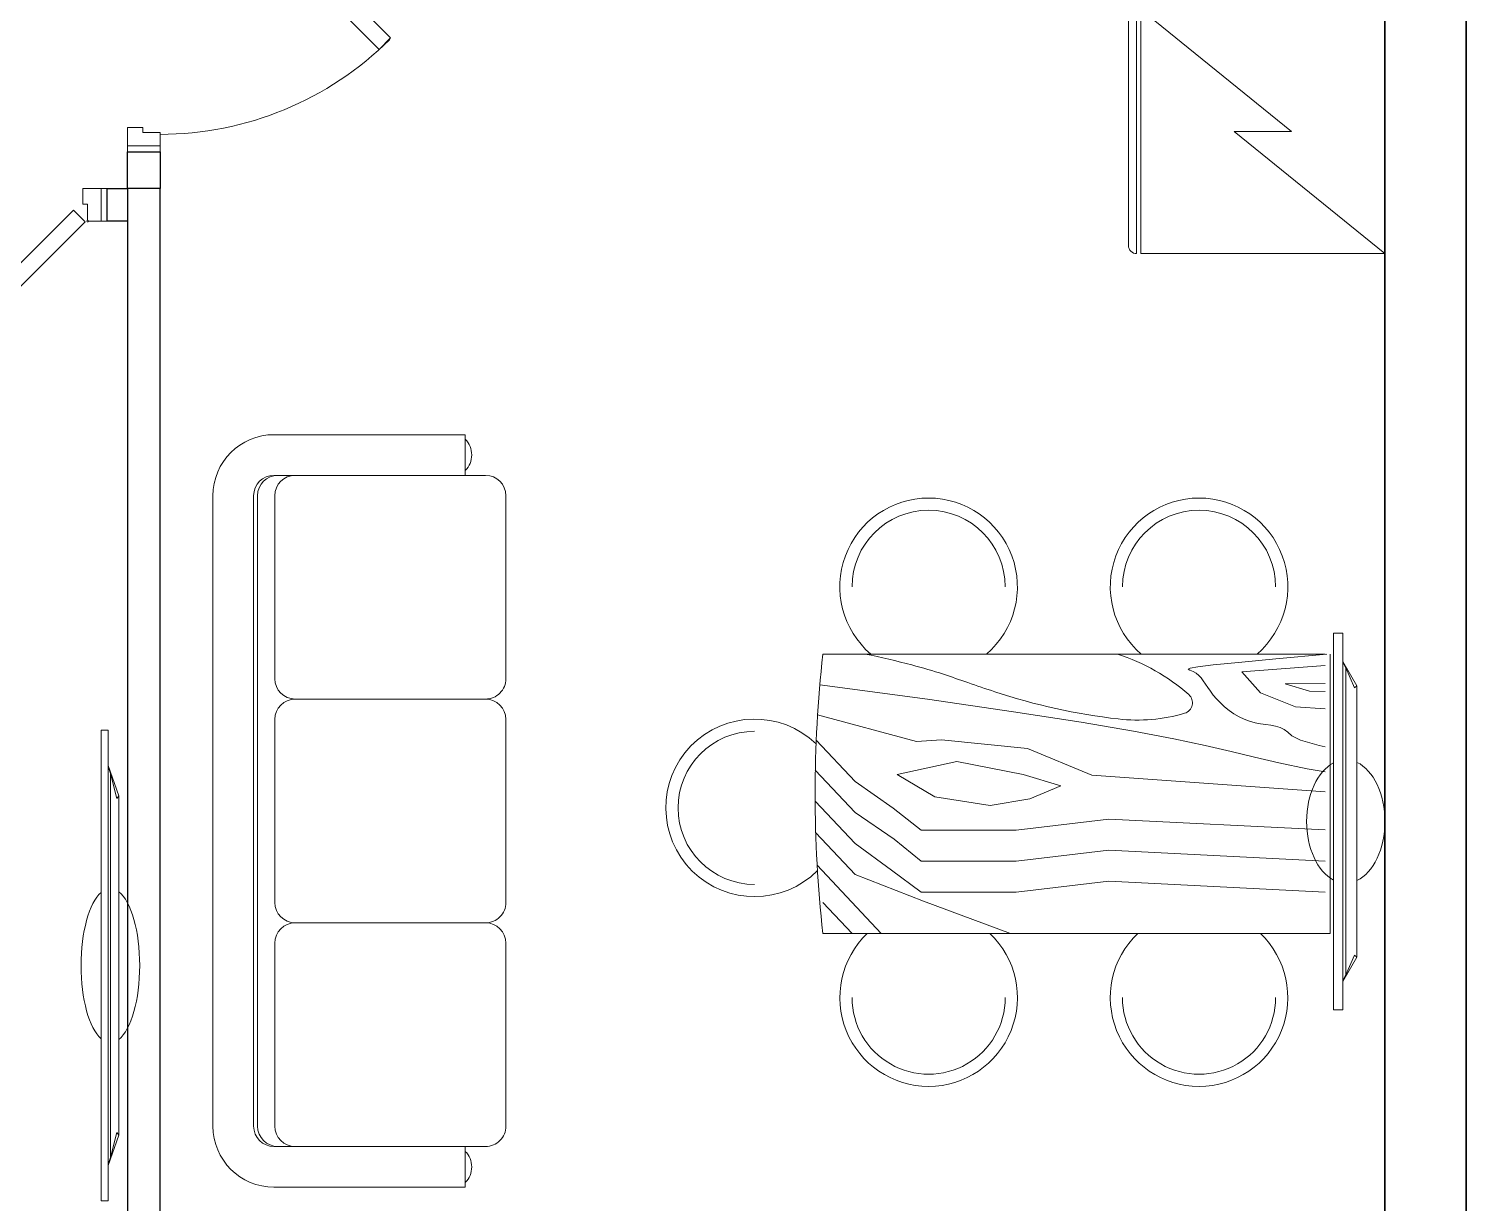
# Model space of a CAD drawing. Header units: millimetres. Extents: x 0 to 145404, y 0 to 194550.
# Drawn here: x 103743 to 107275, y 20453 to 23340 of the extents above; entities that cross this region are included whole.
import ezdxf

# ---------------------------------------------------------------- set-up
doc = ezdxf.new("R2010")
doc.units = ezdxf.units.MM
doc.linetypes.add('ELGO_LTYPE0', pattern=[0])
for name, color, linetype, lineweight in [('АР - Двери', 126, 'Continuous', 9), ('АР - Монолит', 56, 'Continuous', 30), ('АР - Обор. - Холодильник', 42, 'Continuous', 9), ('АР - Оборуд', 252, 'Continuous', 0), ('АР - Перегородки 80', 32, 'Continuous', 30)]:
    doc.layers.add(name, color=color, linetype=linetype, lineweight=lineweight)
doc.layers.add('АР - мебель', color=7, linetype='Continuous', lineweight=9, true_color=0x787878)

# ---------------------------------------------------------------- blocks, each defined once
blk = doc.blocks.new('Квартира 1С 3500 тип 1')
at = {"layer": 'АР - Монолит'}
blk.add_lwpolyline([(0, -1900), (200, -1900), (200, -8150), (0, -8150)], close=True, dxfattribs=at)
blk = doc.blocks.new('*U206')
at = {"ltscale": 100}
for p, q in [((15, 37.5), (15, -42.5)), ((46, 37.5), (15, 37.5)), ((48, -4.5), (48, 35.5)), ((852, -4.5), (852, 37.5)), ((852, 37.5), (885, 37.5)), ((885, 37.5), (885, -42.5)), ((60, -4.5), (48, -4.5)), ((60, -42.5), (60, -4.5)), ((840, -42.5), (840, -4.5)), ((840, -4.5), (852, -4.5)), ((15, -42.5), (60, -42.5)), ((885, -42.5), (840, -42.5))]:
    blk.add_line(p, q, dxfattribs=at)
for points in [[(54.4, 38.9), (82.7, 10.6), (648, 575.9), (619.7, 604.2)], [(15, -42.5), (0, -42.5), (0, 37.5), (15, 37.5)], [(885, -42.5), (900, -42.5), (900, 37.5), (885, 37.5)]]:
    blk.add_lwpolyline(points, close=True, dxfattribs=at)
blk.add_circle((48, 37.5), 2, dxfattribs=at)
blk.add_arc((56.7, 37.5), 800, 0, 44.865, dxfattribs=at)
blk = doc.blocks.new('*U339')
at = {"color": 0, "linetype": 'ELGO_LTYPE0'}
for p, q in [((-126.3, -578.5), (-126.3, 578.5)), ((-126.3, 578.5), (-103.1, 578.5)), ((-103.1, 578.5), (-103.1, -578.5)), ((-103.1, 491.5), (-68.5, 417.2)), ((-103.1, 489.1), (-96.1, 471.8)), ((-96.1, 471.8), (-96.1, -471.8)), ((-74.4, 410.8), (-96.1, 471.8)), ((-68.5, 417.2), (-74.4, 410.8)), ((-68.5, -417.2), (-68.5, 417.2)), ((-103.1, -491.5), (-68.5, -417.2)), ((-74.4, -410.8), (-96.1, -471.8)), ((-68.5, -417.2), (-74.4, -410.8)), ((-96.1, -471.8), (-103.1, -489.1)), ((-103.1, -578.5), (-126.3, -578.5))]:
    blk.add_line(p, q, dxfattribs=at)
for start_param, end_param in [(0.31972, 2.821873), (3.433141, 5.991637)]:
    blk.add_ellipse((-96.1, 0), major_axis=(0, 189.6), ratio=0.506784, start_param=start_param, end_param=end_param, dxfattribs=at)
blk = doc.blocks.new('ОГ73_на5персон_стол1245х685')
for p, q in [((-623.4, 0), (623.4, 0)), ((623.4, 0), (623.4, -686.7)), ((611.5, -686.7), (-623.4, -686.7))]:
    blk.add_line(p, q)
for points in [[(-641, -247.6), (-544.1, -144.5), (-375.8, -79.3), (-161.9, 0)], [(-637.5, -167.6), (-480, 0)], [(-623.4, -76.3), (-551.7, 0)], [(-642.4, -325.5), (-544.1, -220.8), (-454.9, -155.6), (-381.8, -101.3), (-148.4, -101.3), (79.6, -128.4), (611.5, -101.7)], [(-641.9, -401.2), (-544.1, -297.1), (-448.3, -231.9), (-381.8, -177.6), (-148.4, -177.6), (79.6, -204.7), (611.5, -178)], [(-639.6, -475.1), (-544.1, -373.4), (-450.5, -308.2), (-381.8, -253.9), (-148.4, -253.9), (79.6, -281), (611.5, -254.3)], [(-636.3, -537.6), (-393.5, -471.9), (-331.8, -476.1), (-120.1, -454.3), (37.3, -389.1), (611.5, -347.9)], [(611.5, -397.2), (566.5, -404.8), (497, -419.1), (437.5, -433.1), (380, -447.3), (316.4, -462.2), (239, -478.6), (139.9, -497.4), (11.2, -519.3), (-154.9, -545.1), (-366.3, -575.5), (-630.8, -611.4)], [(611.5, -459.1), (596.2, -461.8), (550.2, -474.8), (528.9, -486), (519.4, -494.9), (510.6, -501.6), (500.5, -506.3), (489.4, -509.5), (477.5, -511.8), (464.9, -513.7), (451.9, -515.6), (438.7, -518), (425.4, -521.5), (412.3, -526.5), (399.4, -532.7), (387, -540.1), (375.2, -548.4), (364.1, -557.3), (353.7, -566.7), (344.3, -576.3), (336, -585.9), (328.9, -595.3), (322.6, -604.3), (316.9, -612.9), (311.5, -620.8), (306.1, -628.1), (300.3, -634.4), (293.8, -639.8), (286.3, -644.1), (278.5, -647.3), (274.5, -649.9), (279.3, -652.4), (298.2, -655.6), (336.1, -660), (398.2, -666.3), (489.7, -674.9), (615.5, -686.7)], [(611.5, -552), (538.5, -556.7), (452.3, -591.2), (406.4, -642.9), (611.5, -658.6)], [(611.5, -594.6), (572.9, -595.9), (512.6, -613.2), (611.5, -614.5)]]:
    blk.add_lwpolyline(points)
blk.add_lwpolyline([(-440.4, -390.3), (-348.1, -335.9), (-212.4, -314.2), (-114.7, -330.5), (-38.7, -363.1), (-131, -390.3), (-293.8, -422.9)], close=True)
blk.add_lwpolyline([(-519, -686.7, 0.011376), (-404.4, -659.9, 0.016637), (-327.1, -637.1, 0.004562), (-267.2, -616.7, -0.004114), (-200.8, -594, -0.052088), (102.6, -527.2, -0.099515), (265.7, -541.2, -0.590932), (275.9, -587, -0.103124), (100.7, -686.7)], format="xyb")
for centre, radius, start, end in [((-363.4, 157.9), 218.2, 313.6617, 226.3383), ((301.2, 157.9), 218.2, 313.6617, 226.3383), ((-363.4, 157.9), 188.2, 0, 180), ((301.2, 157.9), 188.2, 0, 180), ((2457.2, -343.3), 3099.7, 173.6403, 186.3597), ((-791, -308.7), 218.2, 44.9911, 313.786), ((-791, -308.7), 188.2, 90, 270), ((-363.4, -852.1), 218.2, 130.7329, 49.2671), ((301.2, -852.1), 218.2, 130.7329, 49.2671), ((-363.4, -852.1), 188.2, 180, 0), ((301.2, -852.1), 188.2, 180, 0)]:
    blk.add_arc(centre, radius, start, end)
blk = doc.blocks.new('ММ96 720х1850')
for p, q in [((-775, 0), (775, 0)), ((-775, -100), (775, -100)), ((-775, -109.7), (775, -109.7)), ((-925, -150), (-925, -620)), ((-825, -150), (-825, -670)), ((-775, -152), (-325, -152)), ((-225, -152), (225, -152)), ((325, -152), (775, -152)), ((825, -150), (825, -670)), ((925, -150), (925, -620)), ((-275, -202), (-275, -670)), ((275, -202), (275, -670)), ((-825, -620), (-925, -620)), ((825, -620), (925, -620)), ((-775, -720), (-325, -720)), ((-225, -720), (225, -720)), ((325, -720), (775, -720))]:
    blk.add_line(p, q)
for centre, radius, start, end in [((-775, -150), 150, 90, 180), ((775, -150), 150, 0, 90), ((-775, -150), 50, 90, 180), ((775, -150), 50, 0, 90), ((-775, -159.7), 50, 90, 180), ((775, -159.7), 50, 0, 90), ((-775, -202), 50, 90, 180), ((-325, -202), 50, 0, 90), ((-225, -202), 50, 90, 180), ((225, -202), 50, 0, 90), ((325, -202), 50, 90, 180), ((775, -202), 50, 0, 90), ((-875.2, -582), 54, 224.7072, 315.2928), ((875.2, -582), 54, 224.7072, 315.2928), ((-775, -670), 50, 180, 270), ((-325, -670), 50, 270, 0), ((-225, -670), 50, 180, 270), ((225, -670), 50, 270, 0), ((325, -670), 50, 180, 270), ((775, -670), 50, 270, 0)]:
    blk.add_arc(centre, radius, start, end)
blk = doc.blocks.new('*U349')
at = {"color": 0, "linetype": 'ELGO_LTYPE0'}
for p, q in [((-126.3, -578.5), (-126.3, 578.5)), ((-126.3, 578.5), (-103.1, 578.5)), ((-103.1, 578.5), (-103.1, -578.5)), ((-103.1, 491.5), (-68.5, 417.2)), ((-103.1, 489.1), (-96.1, 471.8)), ((-96.1, 471.8), (-96.1, -471.8)), ((-74.4, 410.8), (-96.1, 471.8)), ((-68.5, 417.2), (-74.4, 410.8)), ((-68.5, -417.2), (-68.5, 417.2)), ((-103.1, -491.5), (-68.5, -417.2)), ((-74.4, -410.8), (-96.1, -471.8)), ((-68.5, -417.2), (-74.4, -410.8)), ((-96.1, -471.8), (-103.1, -489.1)), ((-103.1, -578.5), (-126.3, -578.5))]:
    blk.add_line(p, q, dxfattribs=at)
for start_param, end_param in [(0.31972, 2.821873), (3.433141, 5.991637)]:
    blk.add_ellipse((-96.1, 0), major_axis=(0, 189.6), ratio=0.506784, start_param=start_param, end_param=end_param, dxfattribs=at)
blk = doc.blocks.new('холодильник')
at = {"layer": 'АР - Обор. - Холодильник'}
for p, q in [((0, 300), (0, -300)), ((600, 300), (0, 300)), ((600, -300), (600, 300)), ((610, 300), (610, -300)), ((610, 300), (610, 300)), ((630, -280), (630, 280)), ((0, -300), (600, -300)), ((610, -300), (610, -300))]:
    blk.add_line(p, q, dxfattribs=at)
blk.add_lwpolyline([(600, 300), (229.3, 0), (370.7, 0), (0, -300)], dxfattribs=at)
for centre, start, end in [((610, 280), 0, 90), ((610, -280), 270, 0)]:
    blk.add_arc(centre, 20, start, end, dxfattribs=at)
blk = doc.blocks.new('Квартира 1К 6300 тип 27-4')
at = {"layer": 'АР - Монолит'}
blk.add_lwpolyline([(6500, 0), (6300, 0), (6300, -6150), (6500, -6150)], close=True, dxfattribs=at)
at = {"layer": 'АР - Перегородки 80'}
for points in [[(3290, -3060), (3210, -3060), (3210, -2970), (3290, -2970)], [(3210, -3140), (3160, -3140), (3160, -3060), (3210, -3060)], [(3210, -6150), (3290, -6150), (3290, -3060), (3210, -3060)]]:
    blk.add_lwpolyline(points, close=True, dxfattribs=at)
at = {"layer": 'АР - Двери'}
for p, rotation in [((3252.5, -2070), 270.0000000000001), ((3160, -3102.5), 180)]:
    blk.add_blockref('*U206', p, dxfattribs=dict(at, rotation=rotation))
at = {"layer": 'АР - мебель', "xscale": -1}
for name, p, rotation in [('ММ96 720х1850', (3420, -4590), 90), ('ОГ73_на5персон_стол1245х685', (5542.2, -4891.1), 180)]:
    blk.add_blockref(name, p, dxfattribs=dict(at, rotation=rotation))
at = {"layer": 'АР - мебель', "xscale": -1, "yscale": 0.8, "rotation": 180}
blk.add_blockref('*U339', (6300, -4615.8), dxfattribs=at)
at = {"layer": 'АР - мебель', "xscale": -0.75, "zscale": 0.75, "rotation": 180}
blk.add_blockref('*U349', (3240, -4970.1), dxfattribs=at)
at = {"layer": 'АР - Оборуд', "extrusion": (0, 0, -1), "zscale": -1}
blk.add_blockref('холодильник', (-6300, -2920), dxfattribs=at)
blk = doc.blocks.new('H_Section_1')
at = {"rotation": 56.96711930257281}
for name, p in [('Квартира 1С 3500 тип 1', (3616.8, -7003.7)), ('Квартира 1К 6300 тип 27-4', (1859.2, -13375.6))]:
    blk.add_blockref(name, p, dxfattribs=at)

msp = doc.modelspace()

# ---------------------------------------------------------------- block references
at = {"rotation": 303.0328806974269}
msp.add_blockref('H_Section_1', (110975.5, 34857.2, 0), dxfattribs=at)

doc.saveas('drawing.dxf')
